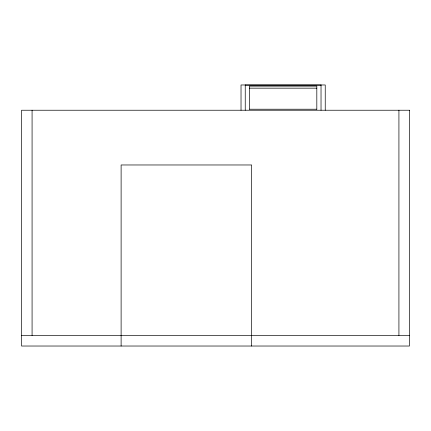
<?xml version="1.0" encoding="UTF-8"?>
<svg xmlns="http://www.w3.org/2000/svg" width="431" height="431" viewBox="0 0 431 431"><rect width="100%" height="100%" fill="white"/><g stroke="black" fill="none" stroke-linecap="round" stroke-linejoin="round"><path stroke-width="0.65" d="M245.239 85.101L321.03 85.101M249.447 88.161L316.817 88.161M249.447 109.215L316.817 109.215M21.55 335.501L409.45 335.501M398.923 110.234L398.923 335.501M325.238 110.234L325.238 84.972L241.026 84.972L241.026 110.234M321.03 84.972L321.03 110.234M316.817 109.275L316.817 86.119L249.447 86.119L249.447 109.275M251.645 346.028L251.645 164.971L121.116 164.971L121.116 346.028M245.239 84.972L245.239 110.234M32.077 110.234L32.077 335.501M409.45 110.234L21.55 110.234L21.55 346.028L409.45 346.028L409.45 110.234"/></g></svg>
